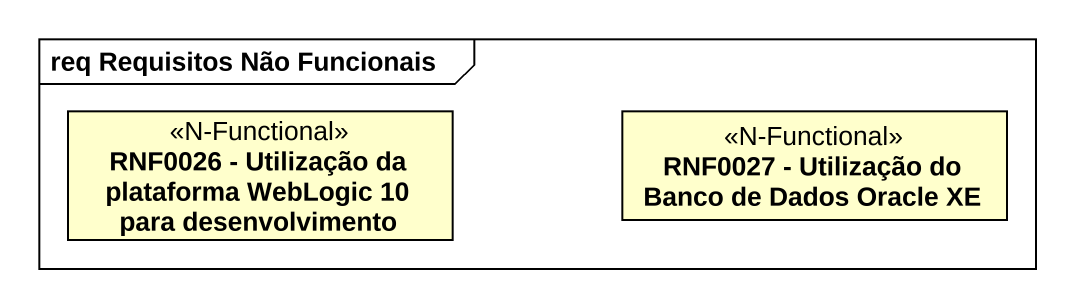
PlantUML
@startuml
mainframe req Requisitos Não Funcionais
hide circle
hide empty members
class "RNF0026 - Utilização da plataforma WebLogic 10 para desenvolvimento" as RNF0026_Utilização_da <<N-Functional>>
class "RNF0027 - Utilização do Banco de Dados Oracle XE" as RNF0027_Utilização_do_Banco <<N-Functional>>
@enduml
